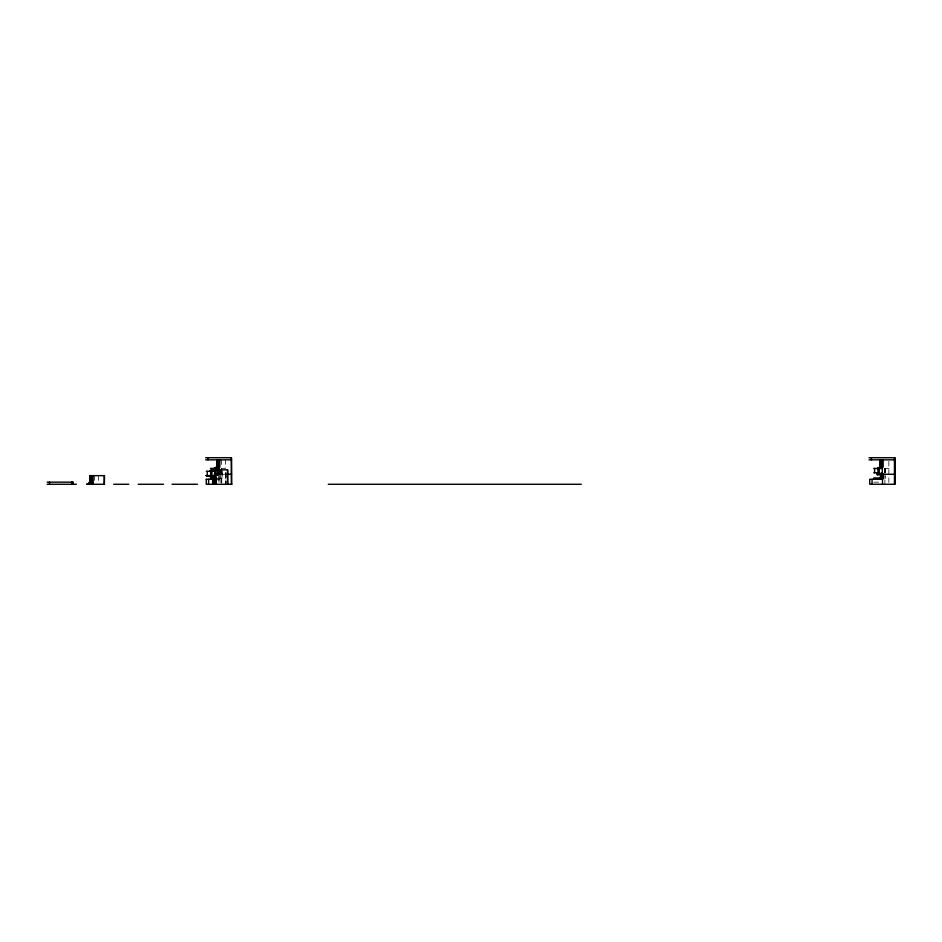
<?xml version="1.0" encoding="UTF-8"?>
<svg xmlns="http://www.w3.org/2000/svg" width="942" height="942" viewBox="0 0 942 942"><rect width="100%" height="100%" fill="white"/><g stroke="black" fill="none" stroke-linecap="round" stroke-linejoin="round"><path stroke-width="0.71" stroke-dasharray="4.71 3.53" d="M218.309 474.262L218.309 478.477L218.309 469.717M219.027 479.278L219.027 478.477L219.027 483.022M219.133 478.477L219.133 479.278L215.871 479.278M221.358 468.468L225.491 468.468L225.491 459.837M888.859 468.468L885.409 468.468L885.515 472.813M214.164 473.461L219.133 473.461M213.646 474.262L225.986 474.262M214.164 474.792L217.472 474.792L217.52 469.717M215.435 475.639L217.979 475.639M217.202 478.477L222.135 478.477L222.135 469.917L222.041 478.477M217.814 480.055L219.133 480.055M873.835 482.163L879.899 482.163M888.859 461.274L888.859 482.834M885.504 475.663L885.504 478.477M885.303 468.468L885.398 472.813M885.197 468.468L885.021 472.813M884.879 468.468L884.938 472.813M884.879 479.961L884.879 484.27M884.797 468.468L884.797 472.813M884.538 468.468L884.444 472.813M884.326 468.468L884.361 472.813M226.021 472.731L226.021 482.834M225.986 472.731L225.986 482.834M225.715 474.262L225.715 484.27M225.538 472.731L225.538 484.27M221.747 469.917L221.806 484.27M221.511 459.837L221.511 468.468M221.582 469.917L221.511 482.834M221.358 469.917L221.37 484.27M221.299 469.917L221.193 484.27M220.934 469.917L221.076 484.27M220.84 469.917L220.734 478.477M220.322 474.262L220.428 478.477M219.627 469.917L219.604 478.477M219.521 474.262L219.486 478.477M218.98 469.717L218.98 474.262M218.921 469.717L218.791 474.262M218.662 469.717L218.603 474.262M218.544 469.717L218.367 474.262M218.144 469.717L218.049 474.262M217.943 469.717L217.767 474.262M217.684 469.717L217.602 474.262M217.367 470.576L217.284 474.792M217.166 470.576L217.166 475.616M216.978 470.576L216.978 474.792M215.871 469.717L215.871 473.461M215.647 472.743L215.647 475.639M215.023 471.895L215.023 474.391M214.87 471.895L214.882 474.391M214.741 471.895L214.752 474.391M214.611 471.895L214.623 474.391M214.376 471.895L214.387 474.391M98.451 475.639L98.451 482.834M94.471 475.639L94.471 482.834"/><path stroke-width="1.41" d="M880.57 474.792L880.57 478.477L880.676 474.262M881.677 478.477L881.677 473.461M882.501 484.27L882.501 478.477M214.258 470.647L214.752 469.846L214.752 470.647M90.42 483.387L87.147 484.27L89.69 482.952L92.775 482.952L92.681 475.639L92.775 484.27M215.4 468.468L217.508 467.138L217.52 459.837M91.88 484.27L91.88 482.952L89.302 484.27L91.456 482.952L87.029 484.27L104.491 484.27M218.921 468.468L218.921 467.138L216.342 468.468L218.509 467.138L218.509 459.837M882.289 474.262L882.289 467.138L879.71 468.468L881.865 467.138L881.865 459.837M217.661 459.837L217.661 467.138L214.199 468.468L216.731 467.138L219.816 467.138L219.816 459.837M880.523 459.837L880.652 467.138L878.144 468.468L880.346 467.138L880.346 459.837M217.661 467.138L215.459 468.468L218.509 467.138M881.147 467.138L881.135 459.837L881.017 467.138L878.815 468.468L881.865 467.138M216.848 459.837L216.801 467.138L214.199 468.468L217.508 467.138L214.788 468.468L217.166 467.138L216.99 459.837M878.144 468.468L880.523 467.138L877.968 468.468L877.968 473.461M89.302 484.27L91.692 482.952M216.342 468.468L218.732 467.138L218.732 459.837M879.71 468.468L882.101 467.138L882.101 459.837L882.018 467.138M87.736 484.27L90.244 482.952M214.788 468.468L217.284 467.138L217.284 459.837M90.927 482.952L88.407 484.27L91.115 482.952M217.955 467.138L217.955 459.837L218.002 467.138L215.459 468.468L218.155 467.138M87.029 484.27L89.867 482.952M214.199 468.468L216.907 467.138M881.017 467.138L877.555 468.468L880.099 467.138L883.184 467.138L883.09 459.837M217.166 467.138L214.611 468.468L217.367 467.138M880.523 467.138L877.968 468.468L880.735 467.138M880.134 459.837L880.287 467.138L877.438 468.468L880.876 467.138L880.876 459.837M880.275 467.138L877.555 468.468M877.438 468.468L880.099 467.138L877.438 468.468L880.087 467.138L880.087 459.837M87.147 484.27L89.808 482.952M216.766 467.138L214.081 468.468L216.731 467.138L216.731 459.837M90.326 482.952L87.559 484.27L90.02 482.952L87.559 484.27L89.502 483.387M88.36 484.27L90.291 483.387M215.93 484.27L215.93 476.97L212.362 475.639L206.31 475.639L212.798 476.97L206.274 475.639L213.375 476.97M205.627 457.73L231.532 457.73L231.532 484.27L231.332 457.73M868.995 457.73L894.9 457.73L894.9 484.27L869.76 484.27L869.702 479.278L882.501 479.278M205.627 459.837L231.532 459.837M868.995 459.837L894.9 459.837M210.384 468.468L219.133 468.468M873.74 468.468L882.501 468.468M212.963 469.846L227.634 469.846L227.634 484.27M215.235 469.846L215.235 470.647L210.031 470.647L210.031 471.306M206.31 471.306L210.608 471.306M873.74 472.802L877.968 472.802M877.532 473.461L882.501 473.461L882.501 474.262M227.269 474.262L231.532 474.262M880.487 474.262L894.9 474.262M89.678 475.639L104.491 475.639L104.385 484.27M214.329 476.97L211.408 475.639L213.787 476.97L211.408 475.639L215.871 476.97L212.656 476.97M212.892 477.947L210.466 477.947L210.466 479.278M880.381 478.477L883.796 478.477L883.796 474.262M206.286 479.278L213.881 479.278M47.159 482.163L73.064 482.163L72.958 484.27M47.159 484.27L76.396 484.27M113.664 484.27L128.748 484.27M138.168 484.27L163.578 484.27M172.021 484.27L197.42 484.27M231.92 484.27L206.286 484.27L206.239 479.278M328.252 484.27L581.296 484.27M206.263 475.639L213.033 476.97L206.863 475.639M211.479 476.087L213.516 476.97L207.075 475.639L213.504 476.97L211.114 475.639L213.787 476.97L211.114 475.639M211.408 475.639L213.964 476.97M210.984 475.639L213.504 476.97L210.608 475.639L210.608 470.647M212.362 475.639L214.529 476.97M894.7 457.73L894.7 484.27M894.453 457.73L894.476 484.27M882.96 474.262L882.96 478.477M882.148 474.262L882.148 473.461L881.9 474.262M881.783 473.461L881.783 474.262M881.512 459.837L881.512 467.138L878.815 468.468L881.323 467.138L881.323 459.837M880.829 473.461L880.829 474.792L877.014 474.792L877.014 472.802M879.899 479.278L879.899 477.947L873.835 477.947L873.835 479.278M879.239 468.468L879.239 473.461M877.532 472.802L877.532 474.792M874.588 468.468L874.588 472.802M872.068 479.278L872.068 484.27M871.362 457.73L871.35 459.837M227.564 469.846L227.564 484.27M219.05 468.468L219.05 470.965M215.871 468.468L215.871 470.965M215.647 476.97L215.753 484.27M215.553 476.97L215.553 484.27M215.023 469.846L215.165 470.647M215.153 484.27L215.059 476.97L214.976 484.27M214.529 475.639L214.529 484.27M214.329 475.639L214.329 484.27M214.152 469.846L214.164 470.647M213.858 469.846L213.952 470.647M213.964 475.639L213.987 484.27M213.681 469.846L213.763 470.647M213.787 475.639L213.787 484.27M213.445 469.846L213.599 470.647M213.504 475.639L213.504 484.27M213.339 469.846L213.339 470.647M213.351 475.639L213.351 484.27M213.151 475.639L213.139 484.27M213.045 475.639L213.033 484.27M212.798 475.639L212.798 484.27M212.656 475.639L212.656 484.27M211.915 470.647L211.985 475.639M211.22 468.468L211.22 471.353M210.455 470.647L210.455 471.306M210.148 470.647L210.148 471.306M208.606 479.278L208.606 484.27M207.982 457.73L207.994 459.837M207.216 471.306L207.216 475.639M104.291 475.639L104.173 484.27M91.763 475.639L91.692 484.27M91.456 475.639L91.456 484.27M91.115 475.639L91.115 484.27M90.927 475.639L90.927 484.27M90.609 475.639L90.609 484.27M90.467 475.639L90.467 484.27M90.244 475.639L90.244 484.27M90.114 475.639L90.114 484.27M89.867 484.27L89.82 475.639L89.69 484.27M72.746 482.163L72.864 484.27M72.722 484.27L72.64 482.163L72.428 484.27M72.322 482.163L72.228 484.27M72.028 482.163L72.134 484.27M71.875 482.163L71.792 484.27M71.639 482.163L71.733 484.27M49.526 482.163L49.514 484.27M214.87 469.846L214.87 470.647L214.953 469.846M213.045 476.97L206.345 475.639L213.045 476.97"/></g></svg>
